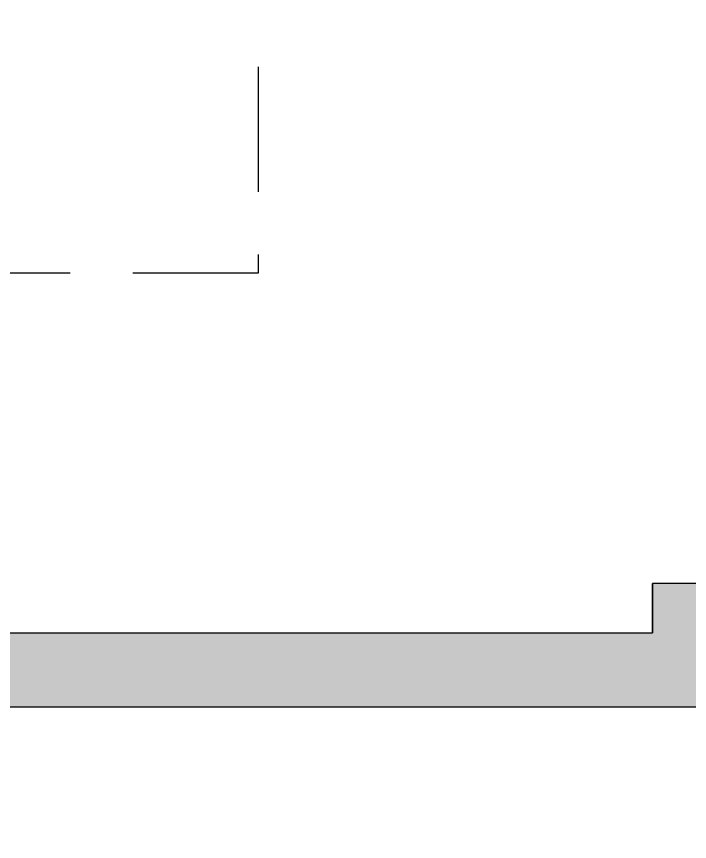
# Model space of a CAD drawing. Header units: centimetres. Extents: x 0 to 1814864, y -139216 to 99734.
# Drawn here: x 905975 to 906111.5, y 12124.1 to 12291.5 of the extents above; entities that cross this region are included whole.
import ezdxf

# ---------------------------------------------------------------- set-up
doc = ezdxf.new("R2010")
doc.units = ezdxf.units.CM
doc.header["$LTSCALE"] = 4
doc.linetypes.add('DASHED2', pattern=[9.525, 6.35, -3.175])
for name, color, linetype in [('0.2', 2, 'Continuous'), ('0.6', 6, 'Continuous'), ('PROJEÇÕES', 1, 'DASHED2')]:
    doc.layers.add(name, color=color, linetype=linetype)

msp = doc.modelspace()

# ---------------------------------------------------------------- hatches: boundary and pattern name
at = {"layer": '0.2', "true_color": 0x000000}
h = msp.add_hatch(color=18, dxfattribs=at)
h.dxf.hatch_style = 1
h.paths.add_polyline_path([(905904.002, 12526.477), (905959.002, 12526.477), (905959.002, 12541.477), (905889.002, 12541.477), (905754.002, 12541.477), (905754.002, 12526.477), (905889.002, 12526.477), (905889.002, 12166.477), (905879.002, 12166.477), (905879.002, 12151.477), (905904.002, 12151.477), (906129.002, 12151.477), (906439.002, 12151.477), (906439.002, 12166.477), (906129.002, 12166.477), (906119.002, 12166.477), (906119.002, 12176.477), (906104.002, 12176.477), (906104.002, 12166.477), (905904.002, 12166.477)])
h.paths.add_polyline_path([(906119.002, 12526.477), (906254.002, 12526.477), (906254.002, 12541.477), (906104.002, 12541.477), (906049.002, 12541.477), (906049.002, 12526.477), (906104.002, 12526.477), (906104.002, 12296.477), (906119.002, 12296.477)], flags=17)
h.paths.add_polyline_path([(906584.002, 12541.477), (906434.002, 12541.477), (906434.002, 12526.477), (906569.002, 12526.477), (906569.002, 12166.477), (906559.002, 12166.477), (906559.002, 12151.477), (906584.002, 12151.477)])
h.paths.add_polyline_path([(905622.002, 11926.556), (905772.002, 11926.556), (905772.002, 11941.556), (905607.002, 11941.556), (905607.002, 11791.695), (905622.002, 11791.695), (905622.002, 11803.278)])

# ---------------------------------------------------------------- linework, layer by layer
at = {"layer": '0.6'}
msp.add_line((906119.002, 12176.477), (906104.002, 12176.477), dxfattribs=at)
for points in [[(905904.002, 12166.477), (906104.002, 12166.477), (906104.002, 12176.477)], [(906104.002, 12176.477), (906104.002, 12166.477)], [(905889.002, 12151.477), (906129.002, 12151.477)]]:
    msp.add_lwpolyline(points, dxfattribs=at)
at = {"layer": 'PROJEÇÕES', "color": 250}
msp.add_lwpolyline([(905904.002, 12319.391), (906024.002, 12319.391), (906024.002, 12239.391), (905904.002, 12239.391)], close=True, dxfattribs=at)

doc.saveas('drawing.dxf')
